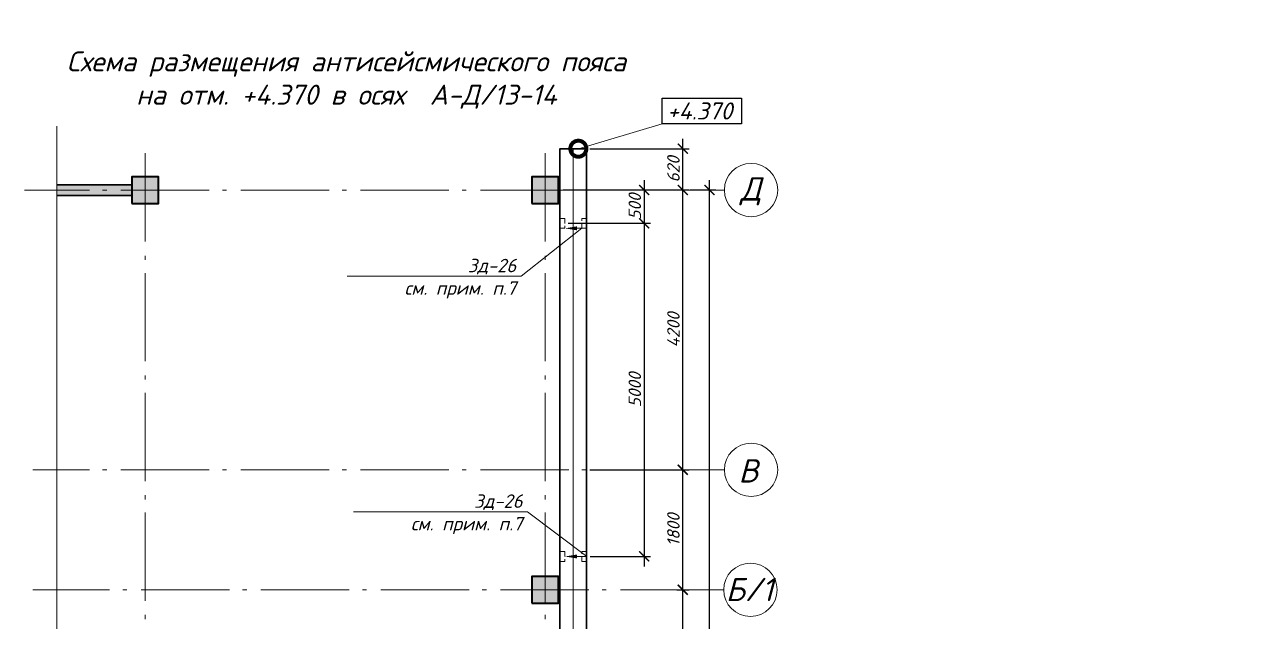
# Model space of a CAD drawing. Header units: millimetres. Extents: x -238377 to 196118, y -123284 to 30177.
# Drawn here: x -43383 to -24895, y -71284 to -62328 of the extents above; entities that cross this region are included whole.
import ezdxf
from ezdxf import colors
from ezdxf.entities.mleader import LeaderData, LeaderLine
from ezdxf.enums import TextEntityAlignment as Align
from ezdxf.math import Vec2, Vec3

# ---------------------------------------------------------------- set-up
doc = ezdxf.new("R2010")
doc.units = ezdxf.units.MM
doc.header["$MEASUREMENT"] = 0
doc.linetypes.add('Double Dashed', pattern=[1797.222233, 1325, -211.666656, 63.333344, -197.222233])
doc.linetypes.add('штриховаяX2', pattern=[38.1, 25.4, -12.7])
doc.layers.get('0').update_dxf_attribs({"lineweight": 5})
for name, color, linetype, lineweight in [('#Бетон', 10, 'Continuous', 15), ('#Выноски', 150, 'Continuous', 15), ('#Оси', 7, 'Continuous', 5), ('#размеры', 7, 'Continuous', 5), ('0_Ном._пера__99', 7, 'Continuous', 40), ('колонны_Ном._пера__94', 252, 'Continuous', 13), ('колонны_Ном._пера__99', 7, 'Continuous', 40), ('оси_Ном._пера__96', 7, 'Continuous', 5), ('оси_Ном._пера__97', 7, 'Continuous', 20)]:
    doc.layers.add(name, color=color, linetype=linetype, lineweight=lineweight)
for name, color, linetype in [('#стены внутр', 152, 'Continuous'), ('#стены наруж', 7, 'Continuous'), ('колонны', 7, 'Continuous'), ('текст', 7, 'Continuous')]:
    doc.layers.add(name, color=color, linetype=linetype)
doc.styles.add('STEP PR', font='isocpeui.ttf')
doc.dimstyles.new('SPDS', dxfattribs={"dimscale": 10, "dimtxt": 2.5, "dimasz": 2, "dimexe": 1.25, "dimexo": 0.625, "dimtad": 1, "dimdec": 0, "dimrnd": 0.001, "dimtxsty": 'STEP PR', "dimblk": 'ARCHTICK', "dimcen": 2.5, "dimdle": 2, "dimclrd": 256, "dimclre": 256, "dimclrt": 7, "dimadec": 0, "dimazin": 2, "dimtfac": 0.75, "dimtdec": 0, "dimtmove": 1, "dimatfit": 3, "dimfxl": 1, "dimtolj": 1, "dimarcsym": 1})

# ---------------------------------------------------------------- blocks, each defined once
blk = doc.blocks.new('Колонна_15_1', base_point=(22379, 71856))
at = {"layer": 'колонны_Ном._пера__94', "linetype": 'Continuous', "true_color": 0x7d7d7d}
blk.add_hatch(color=8, dxfattribs=at).paths.add_polyline_path([(22179, 71647), (22579, 71647), (22579, 72047), (22179, 72047)])
blk.add_hatch(color=8, dxfattribs=at).paths.add_polyline_path([(22179, 71647), (22579, 71647), (22579, 72047), (22179, 72047)])
at = {"layer": 'колонны_Ном._пера__99', "linetype": 'Continuous', "flags": 128}
blk.add_lwpolyline([(22179, 71647), (22579, 71647), (22579, 72047), (22179, 72047)], close=True, dxfattribs=at)
at = {"layer": 'колонны_Ном._пера__99', "color": 8, "linetype": 'Continuous', "true_color": 0x737373, "flags": 128}
blk.add_lwpolyline([(22179, 71647), (22579, 71647), (22579, 72047), (22179, 72047)], close=True, dxfattribs=at)
at = {"layer": 'оси_Ном._пера__96', "color": 253, "lineweight": 5, "true_color": 0x9c9c9c}
for points in [[(22379, 72047), (22379, 71647)], [(22379, 72047), (22379, 71647)], [(22179, 71847), (22579, 71847)], [(22179, 71847), (22579, 71847)]]:
    blk.add_lwpolyline(points, dxfattribs=at)
blk = doc.blocks.new('_ArchTick')
at = {"color": 0, "linetype": 'ByBlock', "const_width": 0.15}
blk.add_lwpolyline([(-0.5, -0.5), (0.5, 0.5)], dxfattribs=at)
blk = doc.blocks.new('*D414')
at = {"layer": '#размеры', "lineweight": -2, "transparency": 16777216}
for p, q in [((-33602, -70810), (-33419, -70810)), ((-33512, -73360), (-33512, -70660)), ((-34227, -73210), (-33419, -73210))]:
    blk.add_line(p, q, dxfattribs=at)
at = {"layer": 'Defpoints', "color": 0, "transparency": 16777216}
for p in [(-33649, -70810), (-33512, -70810), (-34274, -73210)]:
    blk.add_point(p, dxfattribs=at)
at = {"layer": '#размеры', "lineweight": -2, "transparency": 16777216, "xscale": 150, "yscale": 150, "zscale": 150}
for p, rotation in [((-33512, -70810), 90), ((-33512, -73210), 270)]:
    blk.add_blockref('_ArchTick', p, dxfattribs=dict(at, rotation=rotation))
at = {"layer": '#размеры', "color": 7, "transparency": 16777216, "insert": (-33691, -72010), "char_height": 187.5, "attachment_point": 5, "rotation": 90, "style": 'STEP PR'}
blk.add_mtext('\\A1;2400', dxfattribs=at)
blk = doc.blocks.new('*D415')
at = {"layer": '#размеры', "lineweight": -2, "transparency": 16777216}
for p, q in [((-33111, -79360), (-33111, -64660)), ((-33400, -64810), (-33017, -64810)), ((-33251, -79210), (-33017, -79210))]:
    blk.add_line(p, q, dxfattribs=at)
at = {"layer": 'Defpoints', "color": 0, "transparency": 16777216}
for p in [(-33446, -64810), (-33111, -64810), (-33298, -79210)]:
    blk.add_point(p, dxfattribs=at)
at = {"layer": '#размеры', "lineweight": -2, "transparency": 16777216, "xscale": 150, "yscale": 150, "zscale": 150}
for p, rotation in [((-33111, -64810), 90), ((-33111, -79210), 270)]:
    blk.add_blockref('_ArchTick', p, dxfattribs=dict(at, rotation=rotation))
at = {"layer": '#размеры', "color": 7, "transparency": 16777216, "insert": (-33265, -71996), "char_height": 187.5, "attachment_point": 5, "rotation": 90, "style": 'STEP PR'}
blk.add_mtext('\\A1;14400', dxfattribs=at)
blk = doc.blocks.new('*D417')
at = {"layer": '#размеры', "lineweight": -2, "transparency": 16777216}
for p, q in [((-33512, -70960), (-33512, -68860)), ((-34908, -69010), (-33419, -69010)), ((-33602, -70810), (-33419, -70810))]:
    blk.add_line(p, q, dxfattribs=at)
at = {"layer": 'Defpoints', "color": 0, "transparency": 16777216}
for p in [(-34955, -69010), (-33512, -69010), (-33649, -70810)]:
    blk.add_point(p, dxfattribs=at)
at = {"layer": '#размеры', "lineweight": -2, "transparency": 16777216, "xscale": 150, "yscale": 150, "zscale": 150}
for p, rotation in [((-33512, -69010), 90), ((-33512, -70810), 270)]:
    blk.add_blockref('_ArchTick', p, dxfattribs=dict(at, rotation=rotation))
at = {"layer": '#размеры', "color": 7, "transparency": 16777216, "insert": (-33653, -69910), "char_height": 187.5, "attachment_point": 5, "rotation": 90, "style": 'STEP PR'}
blk.add_mtext('\\A1;1800', dxfattribs=at)
blk = doc.blocks.new('*D418')
at = {"layer": '#размеры', "lineweight": -2, "transparency": 16777216}
for p, q in [((-33512, -69160), (-33512, -64660)), ((-34908, -64810), (-33419, -64810)), ((-34908, -69010), (-33419, -69010))]:
    blk.add_line(p, q, dxfattribs=at)
at = {"layer": 'Defpoints', "color": 0, "transparency": 16777216}
for p in [(-34955, -64810), (-33512, -64810), (-34955, -69010)]:
    blk.add_point(p, dxfattribs=at)
at = {"layer": '#размеры', "lineweight": -2, "transparency": 16777216, "xscale": 150, "yscale": 150, "zscale": 150}
for p, rotation in [((-33512, -64810), 90), ((-33512, -69010), 270)]:
    blk.add_blockref('_ArchTick', p, dxfattribs=dict(at, rotation=rotation))
at = {"layer": '#размеры', "color": 7, "transparency": 16777216, "insert": (-33653, -66910), "char_height": 187.5, "attachment_point": 5, "rotation": 90, "style": 'STEP PR'}
blk.add_mtext('\\A1;4200', dxfattribs=at)
blk = doc.blocks.new('*D421')
at = {"layer": '#размеры', "lineweight": -2, "transparency": 16777216}
for p, q in [((-35355, -71057), (-35355, -72828)), ((-34955, -73164), (-34955, -72641)), ((-35505, -72734), (-34805, -72734))]:
    blk.add_line(p, q, dxfattribs=at)
at = {"layer": 'Defpoints', "color": 0, "transparency": 16777216}
for p in [(-35355, -71010), (-34955, -72734), (-34955, -73210)]:
    blk.add_point(p, dxfattribs=at)
at = {"layer": '#размеры', "lineweight": -2, "transparency": 16777216, "xscale": 150, "yscale": 150, "zscale": 150, "rotation": 180}
blk.add_blockref('_ArchTick', (-35355, -72734), dxfattribs=at)
at = {"layer": '#размеры', "lineweight": -2, "transparency": 16777216, "xscale": 150, "yscale": 150, "zscale": 150}
blk.add_blockref('_ArchTick', (-34955, -72734), dxfattribs=at)
at = {"layer": '#размеры', "color": 7, "transparency": 16777216, "insert": (-34616, -72593), "char_height": 187.5, "attachment_point": 5, "style": 'STEP PR'}
blk.add_mtext('\\A1;400', dxfattribs=at)
blk = doc.blocks.new('*U428')
at = {"color": 0, "linetype": 'ByBlock', "lineweight": -2}
for p, q in [((47.8, 0), (48.12, 1.25)), ((48.12, 1.25), (48.74, -1.25)), ((47.8, 0), (0, 0)), ((48.74, -1.25), (49.05, 0)), ((96.86, 0), (49.05, 0))]:
    blk.add_line(p, q, dxfattribs=at)
blk = doc.blocks.new('_DotSmall')
at = {"color": 0, "linetype": 'ByBlock', "const_width": 0.5}
blk.add_lwpolyline([(-0.0625, 0, 1), (0.0625, 0, 1)], format="xyb", close=True, dxfattribs=at)
blk = doc.blocks.new('*D430')
at = {"layer": '#размеры', "lineweight": -2, "transparency": 16777216}
for p, q in [((-33512, -64960), (-33512, -64040)), ((-34908, -64190), (-33419, -64190)), ((-34908, -64810), (-33419, -64810))]:
    blk.add_line(p, q, dxfattribs=at)
at = {"layer": 'Defpoints', "color": 0, "transparency": 16777216}
for p in [(-34955, -64190), (-33512, -64190), (-34955, -64810)]:
    blk.add_point(p, dxfattribs=at)
at = {"layer": '#размеры', "lineweight": -2, "transparency": 16777216, "xscale": 150, "yscale": 150, "zscale": 150}
for p, rotation in [((-33512, -64190), 90), ((-33512, -64810), 270)]:
    blk.add_blockref('_ArchTick', p, dxfattribs=dict(at, rotation=rotation))
at = {"layer": '#размеры', "color": 7, "transparency": 16777216, "insert": (-33653, -64500), "char_height": 187.5, "attachment_point": 5, "rotation": 90, "style": 'STEP PR'}
blk.add_mtext('\\A1;620', dxfattribs=at)
blk = doc.blocks.new('*D762')
at = {"layer": '#размеры', "lineweight": -2, "transparency": 16777216}
for p, q in [((-34091, -64660), (-34091, -65460)), ((-35308, -64810), (-33997, -64810)), ((-35233, -65310), (-33997, -65310))]:
    blk.add_line(p, q, dxfattribs=at)
at = {"layer": 'Defpoints', "color": 0, "transparency": 16777216}
for p in [(-35355, -64810), (-35280, -65310), (-34091, -65310)]:
    blk.add_point(p, dxfattribs=at)
at = {"layer": '#размеры', "lineweight": -2, "transparency": 16777216, "xscale": 150, "yscale": 150, "zscale": 150}
for p, rotation in [((-34091, -64810), 90), ((-34091, -65310), 270)]:
    blk.add_blockref('_ArchTick', p, dxfattribs=dict(at, rotation=rotation))
at = {"layer": '#размеры', "color": 7, "transparency": 16777216, "insert": (-34232, -65060), "char_height": 187.5, "attachment_point": 5, "rotation": 90, "style": 'STEP PR'}
blk.add_mtext('\\A1;500', dxfattribs=at)
blk = doc.blocks.new('*D763')
at = {"layer": '#размеры', "lineweight": -2, "transparency": 16777216}
for p, q in [((-34091, -65160), (-34091, -70460)), ((-35233, -65310), (-33997, -65310)), ((-34903, -70310), (-33997, -70310))]:
    blk.add_line(p, q, dxfattribs=at)
at = {"layer": 'Defpoints', "color": 0, "transparency": 16777216}
for p in [(-35280, -65310), (-34950, -70310), (-34091, -70310)]:
    blk.add_point(p, dxfattribs=at)
at = {"layer": '#размеры', "lineweight": -2, "transparency": 16777216, "xscale": 150, "yscale": 150, "zscale": 150}
for p, rotation in [((-34091, -65310), 90), ((-34091, -70310), 270)]:
    blk.add_blockref('_ArchTick', p, dxfattribs=dict(at, rotation=rotation))
at = {"layer": '#размеры', "color": 7, "transparency": 16777216, "insert": (-34232, -67810), "char_height": 187.5, "attachment_point": 5, "rotation": 90, "style": 'STEP PR'}
blk.add_mtext('\\A1;5000', dxfattribs=at)

msp = doc.modelspace()

# ---------------------------------------------------------------- hatches: boundary and pattern name
at = {"layer": 'колонны_Ном._пера__94', "linetype": 'Continuous', "true_color": 0x737373}
for points in [[(-42898.9, -64730.4), (-42898.9, -64890.4), (-41774.9, -64890.4), (-41774.9, -64730.4)], [(-42716.1, -64730.4), (-42716.1, -64890.4), (-41774.9, -64890.4), (-41774.9, -64730.4)]]:
    msp.add_hatch(color=8, dxfattribs=at).paths.add_polyline_path(points)

# ---------------------------------------------------------------- linework, layer by layer
at = {"layer": '#Бетон', "linetype": 'штриховаяX2', "lineweight": 9, "ltscale": 3}
for points in [[(-35354.9, -65385.4), (-35354.9, -65235.4), (-35279.9, -65235.4), (-35279.9, -65385.4), (-35354.9, -65385.4)], [(-35025, -65385.4), (-35025, -65235.4), (-34950, -65235.4), (-34950, -65385.4), (-35025, -65385.4)], [(-35354.9, -70385.4), (-35354.9, -70235.4), (-35279.9, -70235.4), (-35279.9, -70385.4), (-35354.9, -70385.4)], [(-35025, -70385.4), (-35025, -70235.4), (-34950, -70235.4), (-34950, -70385.4), (-35025, -70385.4)]]:
    msp.add_lwpolyline(points, dxfattribs=at)
at = {"layer": '#стены внутр', "color": 8, "lineweight": 30, "true_color": 0x737373}
msp.add_lwpolyline([(-42898.9, -64730.4), (-41774.9, -64730.4), (-41774.9, -64890.4), (-42898.9, -64890.4)], dxfattribs=at)
at = {"layer": '#стены внутр', "lineweight": 30}
msp.add_lwpolyline([(-42898.9, -64730.4), (-41774.9, -64730.4), (-41774.9, -64890.4), (-42898.9, -64890.4)], dxfattribs=at)
at = {"layer": '#стены наруж', "lineweight": 30}
msp.add_lwpolyline([(-34954.8, -80030.4), (-34954.8, -64190.4), (-35354.4, -64190.4), (-35355.4, -79430.4), (-36799.5, -79430.4)], dxfattribs=at)
at = {"color": 5, "lineweight": 0}
msp.add_lwpolyline([(-35154.6, -64190.4), (-35152.8, -80030.4)], dxfattribs=at)
at = {"layer": 'оси_Ном._пера__96', "linetype": 'Double Dashed', "lineweight": 5}
for p, q in [((-41575.1, -64259), (-41575.1, -81150)), ((-41575.1, -64259), (-41575.1, -81150)), ((-35575.1, -64259), (-35575.1, -81150))]:
    msp.add_line(p, q, dxfattribs=at)
at = {"layer": 'оси_Ном._пера__96', "linetype": 'Double Dashed'}
for p, q in [((-33426.4, -64810.4), (-43383.5, -64810.4)), ((-33426.4, -64810.4), (-32888.6, -64810.4)), ((-33426.4, -69010.4), (-43263.3, -69010.4)), ((-33426.4, -69010.4), (-32888.6, -69010.4)), ((-33123.9, -70810.4), (-43263.3, -70810.4)), ((-33123.9, -70810.4), (-32897.8, -70810.4))]:
    msp.add_line(p, q, dxfattribs=at)
for p in [(-33426.4, -64810.4), (-33426.4, -64810.4), (-33426.4, -69010.4), (-33426.4, -69010.4)]:
    msp.add_point(p, dxfattribs=at)
at = {"layer": 'оси_Ном._пера__97', "linetype": 'Continuous'}
for centre, major_axis, start_param, end_param in [((-32488.6, -64810.4), (282.8, 282.8), 2.3561945, 8.6393798), ((-32488.6, -69010.4), (-282.8, 282.8), 0.7853982, 7.0685835), ((-32497.8, -70810.4), (-282.8, 282.8), 0.7853982, 7.0685835)]:
    msp.add_ellipse(centre, major_axis=major_axis, ratio=1, start_param=start_param, end_param=end_param, dxfattribs=at)
at = {"layer": 'текст'}
msp.add_lwpolyline([(-33823.5, -63431.9), (-32630.4, -63431.9), (-32630.4, -63815.9), (-33823.5, -63815.9), (-33823.5, -63431.9)], dxfattribs=at)

# ---------------------------------------------------------------- block references
at = {"xscale": -160, "yscale": 160, "zscale": 160, "rotation": 270}
msp.add_blockref('*U428', (-42898.9, -79350.4), dxfattribs=at)
at = {"layer": 'колонны'}
for p in [(-41575.4, -64801.5), (-35574.8, -64801.5), (-35575.4, -70801.5)]:
    msp.add_blockref('Колонна_15_1', p, dxfattribs=at)

# ---------------------------------------------------------------- texts
at = {"layer": '#Оси', "linetype": 'Continuous', "ltscale": 100, "style": 'STEP PR'}
for s, p in [('Д', (-32493.2, -64794.1)), ('В', (-32529.7, -69025.4)), ('Б/1', (-32512.2, -70805.4))]:
    msp.add_text(s, height=350, dxfattribs=at).set_placement(p, align=Align.MIDDLE_CENTER)
at = {"layer": '0_Ном._пера__99', "linetype": 'Continuous', "insert": (-38557.9, -63160.4), "char_height": 300, "width": 13333.176, "attachment_point": 5, "style": 'STEP PR'}
msp.add_mtext('Схема размещения антисейсмического пояса\\Pна отм. {\\C1;+4.370 в осях  A-Д/13-14}', dxfattribs=at)
at = {"layer": 'текст', "style": 'STEP PR'}
msp.add_text('+4.370', height=256, dxfattribs=at).set_placement((-33258.5, -63623.9), align=Align.MIDDLE_CENTER)

# ---------------------------------------------------------------- dimensions: what is measured, and where the dimension line sits
at = {"layer": '#размеры'}
for base, p1, p2, angle, picture, middle in [((-33512.5, -64190.4), (-34954.8, -64810.4), (-34954.8, -64190.4), 90, '*D430', (-33653.1, -64500.4)), ((-33512.5, -64810.4), (-34954.8, -69010.4), (-34954.8, -64810.4), 90, '*D418', (-33653.1, -66910.4)), ((-34091, -70310.4), (-35279.9, -65310.4), (-34950, -70310.4), 270, '*D763', (-34231.6, -67810.4)), ((-33512.5, -69010.4), (-33648.7, -70810.4), (-34954.8, -69010.4), 90, '*D417', (-33653.1, -69910.4))]:
    dim = msp.add_linear_dim(base=base, p1=p1, p2=p2, angle=angle, dimstyle='SPDS', override={"dimscale": 75, "dimtxsty": 'STEP PR'}, dxfattribs=at)
    dim.commit()
    dim.dimension.update_dxf_attribs({"geometry": picture, "text_midpoint": middle})
for base, p1, p2, angle, picture, middle in [((-34091, -65310.4), (-35354.9, -64810.4), (-35279.9, -65310.4), 270, '*D762', (-34091, -65060.4)), ((-33110.6, -64810.4), (-33298.2, -79210.4), (-33446.4, -64810.4), 90, '*D415', (-33124.7, -71996.1)), ((-33512.5, -70810.4), (-34274, -73210.4), (-33648.7, -70810.4), 90, '*D414', (-33550.6, -72010.4))]:
    dim = msp.add_linear_dim(base=base, p1=p1, p2=p2, angle=angle, dimstyle='SPDS', override={"dimscale": 75, "dimtxsty": 'STEP PR'}, dxfattribs=at)
    dim.commit()
    dim.dimension.update_dxf_attribs({"geometry": picture, "text_midpoint": middle, "dimtype": 160})
dim = msp.add_linear_dim(base=(-34954.8, -72734.4), p1=(-35354.6, -71010.4), p2=(-34954.8, -73210.4), dimstyle='SPDS', override={"dimscale": 75, "dimtxsty": 'STEP PR'}, dxfattribs=at)
dim.commit()
dim.dimension.update_dxf_attribs({"geometry": '*D421', "text_midpoint": (-34616, -72733.5), "dimtype": 160})

# ---------------------------------------------------------------- leaders
at = {"layer": '#Выноски'}
ml = msp.add_multileader_mtext('Standard', dxfattribs=at)
ml.set_content('\\A1; ', color=256, style='STEP PR')
ml.set_leader_properties(color=256, linetype='ByLayer', lineweight=-1)
ml.set_arrow_properties(name='DOTSMALL')
ml.build(insert=Vec2(0, 0))
ml.multileader.update_dxf_attribs({"text_left_attachment_type": 6, "text_right_attachment_type": 6, "dogleg_length": 0, "arrow_head_size": 480, "scale": 0.8})
ctx = ml.context
ctx.base_point, ctx.scale, ctx.char_height, ctx.arrow_head_size, ctx.landing_gap_size, ctx.plane_origin = Vec3(-36922.2, -78585.3), 0.8, 480, 480, 200, Vec3(31246.7, -125324.8)
ctx.left_attachment, ctx.right_attachment, ctx.text_align_type = 6, 6, 1
notes = []
notes.append((ctx, [(0, (0, 0, 0), (0, 0), (1, 0), 1, [])]))
ctx.mtext.insert, ctx.mtext.rotation, ctx.mtext.defined_height, ctx.mtext.alignment, ctx.mtext.flow_direction = Vec3(-36573.1, -78105.3), 6.2831853, 400.6, 2, 5
ml = msp.add_multileader_mtext('Standard', dxfattribs=at)
ml.set_content('\\A1; ', color=256, style='STEP PR')
ml.set_leader_properties(color=256, linetype='ByLayer', lineweight=-1)
ml.set_arrow_properties(name='DOTSMALL')
ml.build(insert=Vec2(0, 0))
ml.multileader.update_dxf_attribs({"text_left_attachment_type": 6, "text_right_attachment_type": 6, "dogleg_length": 0, "arrow_head_size": 480, "scale": 0.8})
ctx = ml.context
ctx.base_point, ctx.scale, ctx.char_height, ctx.arrow_head_size, ctx.landing_gap_size, ctx.plane_origin = Vec3(-33823.5, -63815.9), 0.8, 480, 480, 200, Vec3(31573.9, -111652.1)
ctx.left_attachment, ctx.right_attachment, ctx.text_align_type = 6, 6, 1
notes.append((ctx, [(0, (1, 1, 0), (-33823.5, -63815.9), (1, 0), 0, [(1, [(-35078.8, -64190.4)], 0, [])])]))
ctx.mtext.insert, ctx.mtext.rotation, ctx.mtext.defined_height, ctx.mtext.alignment, ctx.mtext.flow_direction = Vec3(-33474.5, -63335.9), 6.2831853, 400.6, 2, 5
ml = msp.add_multileader_mtext('Standard', dxfattribs=at)
ml.set_content('\\A1;Зд-26\\Pсм. прим. п.7\\~\\~\\~', color=256, style='STEP PR')
ml.set_leader_properties(color=256, linetype='ByLayer', lineweight=-1)
ml.build(insert=Vec2(0, 0))
ml.multileader.update_dxf_attribs({"text_left_attachment_type": 6, "text_right_attachment_type": 6, "dogleg_length": 0, "arrow_head_size": 180, "scale": 0.75})
ctx = ml.context
ctx.base_point, ctx.scale, ctx.char_height, ctx.arrow_head_size, ctx.landing_gap_size, ctx.plane_origin = Vec3(-37977.7, -66105.8), 0.75, 202.5, 180, 75, Vec3(-14582.7, -58172.7)
ctx.left_attachment, ctx.right_attachment, ctx.text_align_type = 6, 6, 2
notes.append((ctx, [(1, (1, 1, 0), (-35936.5, -66105.8), (-1, 0), 0, [(1, [(-35279.9, -65385.4), (-35025, -65385.4)], 0, [])])]))
ctx.mtext.insert, ctx.mtext.defined_height, ctx.mtext.alignment, ctx.mtext.flow_direction = Vec3(-36011.5, -65842.6), 301.3, 3, 5
ml = msp.add_multileader_mtext('Standard', dxfattribs=at)
ml.set_content('\\A1;Зд-26\\Pсм. прим. п.7\\~\\~\\~', color=256, style='STEP PR')
ml.set_leader_properties(color=256, linetype='ByLayer', lineweight=-1)
ml.build(insert=Vec2(0, 0))
ml.multileader.update_dxf_attribs({"text_left_attachment_type": 6, "text_right_attachment_type": 6, "dogleg_length": 0, "arrow_head_size": 180, "scale": 0.75})
ctx = ml.context
ctx.base_point, ctx.scale, ctx.char_height, ctx.arrow_head_size, ctx.landing_gap_size, ctx.plane_origin = Vec3(-37882.9, -69641.5), 0.75, 202.5, 180, 75, Vec3(-14629.9, -77448.1)
ctx.left_attachment, ctx.right_attachment, ctx.text_align_type = 6, 6, 2
notes.append((ctx, [(1, (1, 1, 0), (-35841.7, -69641.5), (-1, 0), 0, [(1, [(-35279.9, -70310.4), (-34950, -70310.4)], 0, [])])]))
ctx.mtext.insert, ctx.mtext.defined_height, ctx.mtext.alignment, ctx.mtext.flow_direction = Vec3(-35916.7, -69378.3), 301.3, 3, 5
for ctx, leaders in notes:
    for number, flags, end, landing, length, lines in leaders:
        leader = LeaderData()
        leader.index, (leader.has_last_leader_line, leader.has_dogleg_vector, leader.attachment_direction) = number, flags
        leader.last_leader_point, leader.dogleg_vector, leader.dogleg_length = Vec3(end), Vec3(landing), length
        for number, points, colour, breaks in lines:
            line = LeaderLine()
            line.index, line.vertices, line.color, line.breaks = number, Vec3.list(points), colors.encode_raw_color(colour), breaks
            leader.lines.append(line)
        ctx.leaders.append(leader)

doc.saveas('drawing.dxf')
